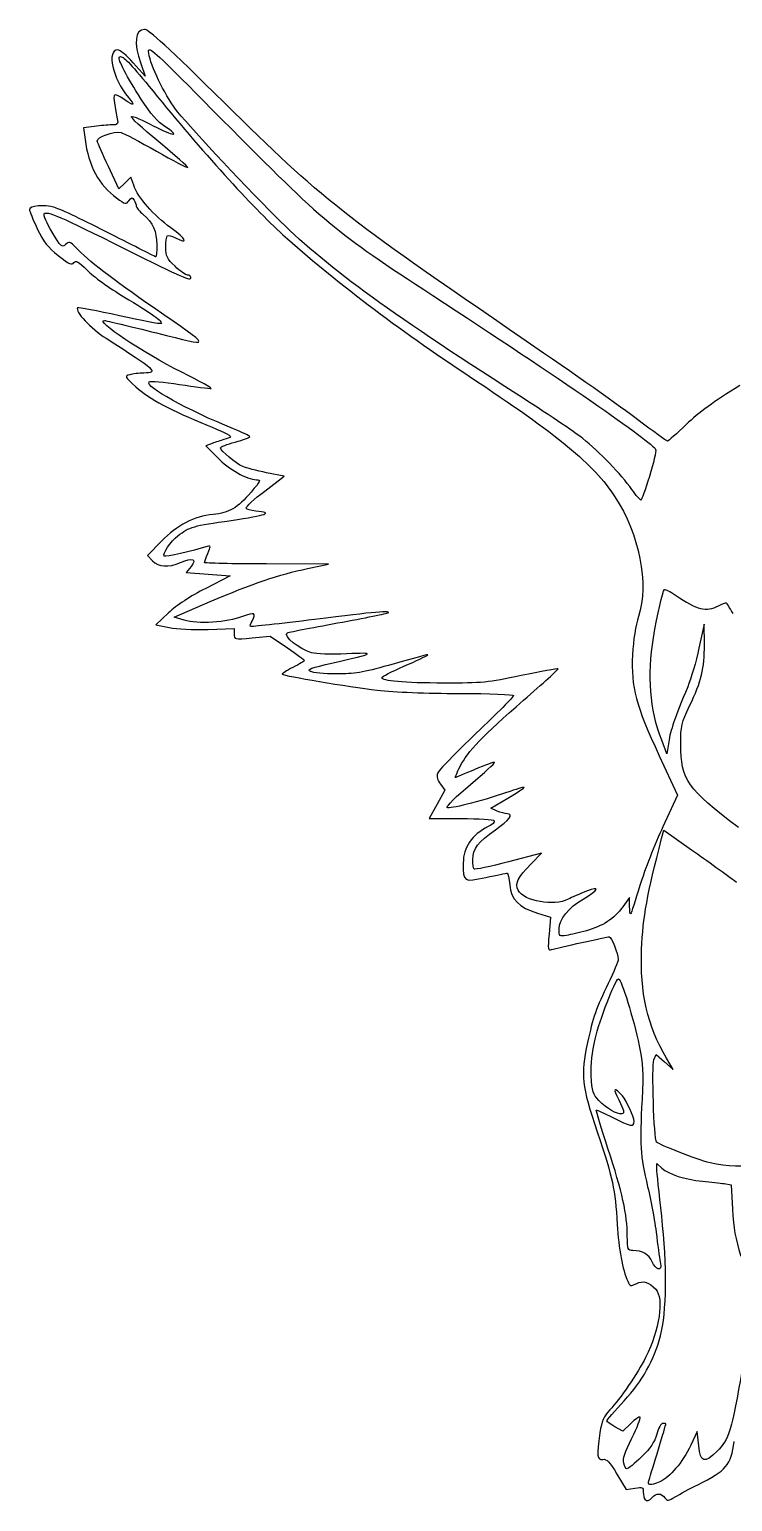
# Model space of a CAD drawing. Extents: x 9 to 204, y 72 to 239.
# Drawn here: x 9.2 to 89.4, y 71.6 to 239.4 of the extents above; entities that cross this region are included whole.
import ezdxf

# ---------------------------------------------------------------- set-up
doc = ezdxf.new("R2010")
doc.units = 0
doc.layers.add('Layer_1', color=7, linetype='CONTINUOUS')

msp = doc.modelspace()

# ---------------------------------------------------------------- linework, layer by layer
at = {"layer": 'Layer_1', "color": 7}
for points in [[(22.347921, 239.449817), (22.347921, 239.449817)], [(22.916224, 237.135265), (22.916224, 237.135265)], [(19.607279, 236.3575), (19.607279, 236.3575)], [(21.915768, 235.561546), (22.407452, 234.136654), (21.064692, 235.633755)], [(16.61859, 228.392438), (15.387726, 228.223768), (15.561359, 226.915733)], [(21.110994, 221.694072), (20.784674, 222.596963), (20.101719, 221.942119), (19.418212, 221.287274), (18.228138, 223.822312)], [(30.05832, 192.254766), (29.353868, 191.986875), (30.629931, 190.671124)], [(36.05885, 186.82695), (38.270327, 188.507052), (36.254532, 188.919362)], [(24.282687, 181.102577), (22.695738, 179.475941), (23.262938, 178.871811)], [(27.653368, 178.227438), (27.110421, 177.538971), (29.612937, 177.351008), (32.116008, 177.163593), (29.326307, 175.734293)], [(40.947577, 177.993724), (43.312842, 178.490368), (36.248467, 178.50911)], [(25.077539, 172.947348), (23.618472, 171.589704), (25.145338, 171.272757)], [(26.864579, 172.100682), (25.711988, 172.450152), (29.846103, 174.220103)], [(86.192431, 169.32421), (86.173138, 171.657505), (85.574519, 168.912451)], [(29.612937, 171.049514), (32.554223, 171.14267), (32.554223, 170.524205)], [(34.615216, 170.085437), (36.676211, 170.265134), (38.633575, 168.944424)], [(82.117297, 158.222734), (81.91555, 156.880525), (81.320239, 158.436055)], [(81.040221, 156.652323), (83.143107, 152.159918), (81.460247, 148.557726)], [(56.088359, 153.414483), (56.604298, 152.732631), (55.704715, 151.112608), (54.804578, 149.492034), (58.440947, 149.492034)], [(62.5475, 150.34642), (61.820998, 150.658958), (63.770095, 151.813202)], [(81.314727, 147.21276), (81.56498, 148.173529), (84.733915, 145.931736)], [(66.440733, 144.341479), (67.602145, 145.542577), (63.836793, 144.560864)], [(77.662374, 139.506769), (77.662374, 140.496201), (76.886813, 139.425743)], [(67.177158, 138.69483), (68.650005, 138.230707), (68.476924, 136.321849)], [(76.408909, 131.225864), (76.408909, 131.225864)], [(80.440499, 121.980329), (80.679727, 122.59714), (81.652621, 121.742757), (82.626067, 120.888372), (81.870352, 122.169395)], [(80.773434, 110.177708), (81.356618, 109.639722)], [(80.773434, 109.565859), (80.773434, 110.177708), (80.773434, 110.177708)], [(88.452966, 107.86591), (89.262148, 107.742991), (89.394992, 104.961559)], [(77.794666, 80.536106), (76.89784, 79.666842), (75.983925, 80.159077)], [(85.543099, 77.98894), (85.361749, 79.592425), (84.630285, 78.044614)], [(76.218189, 74.754961), (77.273768, 72.994931), (78.245561, 73.157539)]]:
    msp.add_lwpolyline(points, dxfattribs=at)
for points in [[(22.347921, 239.449817), (21.269937, 239.449817), (21.100428, 237.923811), (21.915768, 235.561546)], [(31.458408, 231.082369), (25.035963, 237.416056), (22.822094, 239.449817), (22.347921, 239.449817)], [(19.295842, 237.123688), (17.983791, 237.101537), (18.714827, 233.840535), (20.510169, 231.706895)], [(21.064692, 235.633755), (20.326094, 236.457203), (19.530106, 237.127639), (19.295842, 237.123688)], [(22.830785, 236.727366), (22.792409, 236.977528), (22.782157, 237.148685), (22.916224, 237.135265)], [(25.882313, 230.376263), (24.58947, 232.099447), (23.048861, 235.305796), (22.830785, 236.727366)], [(22.916224, 237.135265), (23.318424, 237.095009), (25.021351, 235.394264), (31.177286, 229.184534)], [(21.932856, 231.551453), (20.374795, 233.956593), (19.263513, 236.096416), (19.466719, 236.299622)], [(19.466719, 236.299622), (19.504591, 236.337493), (19.550531, 236.357746), (19.607279, 236.3575)], [(19.607279, 236.3575), (20.004515, 236.355778), (20.930694, 235.352622), (23.319713, 232.404735)], [(20.150226, 231.370656), (18.623093, 232.426977), (18.631042, 232.445014), (19.237413, 229.274383)], [(20.510169, 231.706895), (21.283678, 230.787633), (21.159839, 230.672303), (20.150226, 231.370656)], [(23.319713, 232.404735), (28.739694, 225.716853), (34.673825, 219.164285), (38.128112, 216.052382)], [(24.648143, 228.389131), (23.845677, 228.896812), (23.0598, 229.811816), (21.932856, 231.551453)], [(37.350347, 218.056602), (33.193014, 222.222662), (27.042664, 228.829668), (25.882313, 230.376263)], [(65.866919, 203.927299), (44.786976, 218.342973), (42.732548, 219.964032), (31.458408, 231.082369)], [(18.611784, 228.561111), (18.192605, 228.561111), (17.295635, 228.485236), (16.61859, 228.392438)], [(19.237413, 229.274383), (19.361145, 228.627399), (19.30344, 228.561111), (18.611784, 228.561111)], [(23.960226, 226.629653), (22.078935, 228.174879), (20.676192, 229.484432), (20.843103, 229.540069)], [(20.843103, 229.540069), (21.010015, 229.595707), (22.136308, 229.114873), (23.346172, 228.471263)], [(23.346172, 228.471263), (25.67034, 227.234876), (26.56153, 227.178631), (24.648143, 228.389131)], [(31.177286, 229.184534), (42.968215, 217.290575), (44.009282, 216.421604), (55.217438, 209.120851)], [(15.561359, 226.915733), (15.958835, 223.919405), (17.165849, 221.677435), (19.15859, 220.233902)], [(16.95428, 226.713989), (16.848085, 227.164001), (18.873654, 227.891144), (19.667912, 227.687986)], [(18.228138, 223.822312), (17.573651, 225.216687), (17.000544, 226.517938), (16.95428, 226.713989)], [(19.667912, 227.687986), (19.982607, 227.607494), (21.799163, 226.656424), (23.704462, 225.574627)], [(27.274683, 223.713724), (27.33303, 223.772074), (25.841519, 225.084427), (23.960226, 226.629653)], [(23.704462, 225.574627), (25.609761, 224.492827), (27.216334, 223.655378), (27.274683, 223.713724)], [(25.348186, 216.820777), (23.36652, 218.266646), (21.626896, 220.267365), (21.110994, 221.694072)], [(19.15859, 220.233902), (20.167102, 219.503338), (20.245613, 219.48612), (20.567496, 219.926325)], [(20.567496, 219.926325), (20.86318, 220.330695), (20.940958, 220.341248), (21.153437, 220.005147)], [(21.153437, 220.005147), (21.288207, 219.791964), (21.400329, 219.482234), (21.402587, 219.31668)], [(12.12398, 219.135882), (10.887415, 219.508032), (9.222383, 219.371335), (9.222383, 218.897757)], [(9.222383, 218.897757), (9.222383, 218.747593), (9.625857, 217.774716), (10.11921, 216.73534)], [(11.815299, 216.34563), (11.219875, 217.347878), (10.805888, 218.286721), (10.895321, 218.431427)], [(10.895321, 218.431427), (11.133314, 218.816506), (12.723353, 218.127801), (20.019588, 214.48142)], [(18.434844, 216.152153), (15.616225, 217.596927), (12.776241, 218.93958), (12.12398, 219.135882)], [(21.402587, 219.31668), (21.404768, 219.151125), (21.762053, 218.716376), (22.196337, 218.350952)], [(22.196337, 218.350952), (23.310838, 217.413158), (23.73611, 216.456586), (23.738086, 214.886011)], [(10.11921, 216.73534), (10.838504, 215.21995), (11.313361, 214.611259), (12.516996, 213.665069)], [(25.864123, 215.702911), (27.407577, 214.904759), (27.119901, 215.528089), (25.348186, 216.820777)], [(64.797009, 197.866687), (49.858453, 207.417276), (42.746337, 212.649287), (37.350347, 218.056602)], [(13.346576, 214.929558), (12.929928, 214.552497), (12.820245, 214.654058), (11.815299, 216.34563)], [(14.55484, 214.535437), (13.857178, 215.270869), (13.75886, 215.302672), (13.346576, 214.929558)], [(23.649891, 213.525062), (23.600285, 213.525062), (21.253465, 214.707378), (18.434844, 216.152153)], [(23.738086, 214.886011), (23.738966, 214.137447), (23.6995, 213.525062), (23.649891, 213.525062)], [(24.776576, 214.60875), (24.776576, 215.248689), (24.849816, 215.845055), (24.939184, 215.934424)], [(24.939184, 215.934424), (25.028552, 216.023792), (25.444783, 215.91976), (25.864123, 215.702911)], [(38.128112, 216.052382), (43.824562, 210.920557), (51.263556, 205.270793), (59.385731, 199.90839)], [(12.516996, 213.665069), (13.773868, 212.677032), (14.063681, 212.547069), (14.297973, 212.864704)], [(14.297973, 212.864704), (14.530047, 213.179334), (14.787108, 213.03163), (15.805547, 211.997644)], [(23.352235, 207.752734), (18.753193, 210.9337), (15.842261, 213.178318), (14.55484, 214.535437)], [(20.019588, 214.48142), (26.849177, 211.06825), (27.628563, 210.729797), (27.628563, 211.174678)], [(25.824987, 212.447986), (24.90435, 213.323767), (24.776576, 213.586516), (24.776576, 214.60875)], [(15.805547, 211.997644), (16.480876, 211.312005), (18.366189, 209.951705), (19.994783, 208.974779)], [(27.25043, 211.451389), (27.042556, 211.451389), (26.401327, 211.899727), (25.824987, 212.447986)], [(27.628563, 211.174678), (27.628563, 211.326872), (27.458301, 211.451389), (27.25043, 211.451389)], [(19.994783, 208.974779), (23.169374, 207.070473), (24.469746, 206.136075), (24.25237, 205.916085)], [(55.217438, 209.120851), (69.649182, 199.72032), (80.329738, 192.343646), (80.625707, 191.572361)], [(14.722409, 207.705329), (14.363276, 207.346196), (16.2456, 205.331217), (17.961901, 204.237634)], [(19.486011, 206.808503), (16.939255, 207.37483), (14.795595, 207.778515), (14.722409, 207.705329)], [(24.25237, 205.916085), (24.177683, 205.840501), (22.032768, 206.242179), (19.486011, 206.808503)], [(23.720998, 204.85224), (30.2052, 203.217361), (30.23316, 202.99348), (23.352235, 207.752734)], [(26.591727, 200.372513), (22.130801, 202.603635), (16.633471, 206.274335), (17.777244, 206.25839)], [(17.777244, 206.25839), (17.99112, 206.25541), (20.665954, 205.622521), (23.720998, 204.85224)], [(17.961901, 204.237634), (23.700275, 200.581281), (23.981692, 200.322749), (22.270751, 200.278256)], [(78.618732, 194.946901), (76.880985, 196.278213), (71.142521, 200.31954), (65.866919, 203.927299)], [(20.654588, 200.078164), (20.053533, 199.909928), (20.077806, 199.862653), (21.357938, 198.711703)], [(22.270751, 200.278256), (21.724179, 200.264044), (20.996915, 200.173981), (20.654588, 200.078164)], [(29.961857, 198.497279), (30.175731, 198.494428), (28.659195, 199.33847), (26.591727, 200.372513)], [(59.385731, 199.90839), (69.530826, 193.210421), (73.562712, 189.874131), (75.980064, 186.177065)], [(21.357938, 198.711703), (22.859671, 197.361518), (25.445461, 195.973284), (29.498284, 194.341116)], [(32.488629, 193.927703), (27.274067, 196.017545), (22.330787, 198.759), (22.868268, 199.262917)], [(22.868268, 199.262917), (22.991227, 199.37819), (24.549806, 199.253973), (26.332105, 198.98731)], [(26.332105, 198.98731), (28.114403, 198.720646), (29.74798, 198.500129), (29.961857, 198.497279)], [(90.235594, 198.86053), (87.322008, 197.077549), (85.503639, 195.757392), (84.124823, 194.424349)], [(72.315036, 192.809841), (71.441389, 193.506122), (68.058295, 195.781663), (64.797009, 197.866687)], [(81.970121, 192.526515), (81.86451, 192.526515), (80.356473, 193.615585), (78.618732, 194.946901)], [(29.498284, 194.341116), (31.025632, 193.726016), (32.222415, 193.137472), (32.157899, 193.033081)], [(32.157899, 193.033081), (32.09338, 192.928687), (31.753152, 192.771286), (31.401631, 192.683061)], [(34.368272, 193.01875), (34.367809, 193.104526), (33.521896, 193.513596), (32.488629, 193.927703)], [(32.683758, 192.40635), (33.610553, 192.657221), (34.368836, 192.932974), (34.368272, 193.01875)], [(84.124823, 194.424349), (83.045204, 193.380573), (82.075728, 192.526515), (81.970121, 192.526515)], [(31.401631, 192.683061), (31.050111, 192.594835), (30.445631, 192.402021), (30.05832, 192.254766)], [(30.998693, 191.747096), (30.998693, 191.859076), (31.756962, 192.15548), (32.683758, 192.40635)], [(33.555229, 189.615548), (32.795402, 189.930649), (30.998693, 191.428752), (30.998693, 191.747096)], [(77.912626, 187.01767), (76.703928, 188.719391), (74.211457, 191.298428), (72.315036, 192.809841)], [(80.625707, 191.572361), (80.705492, 191.364451), (80.392225, 189.977758), (79.929522, 188.490517)], [(30.629931, 190.671124), (31.94111, 189.319316), (34.034064, 188.126242), (35.101939, 188.121754)], [(36.254532, 188.919362), (35.146028, 189.146238), (33.931496, 189.45951), (33.555229, 189.615548)], [(35.101939, 188.121754), (35.659808, 188.119415), (35.613597, 188.011939), (34.49009, 186.696862)], [(79.929522, 188.490517), (79.466815, 187.003274), (79.020653, 185.786286), (78.937886, 185.786255)], [(34.49009, 186.696862), (32.935616, 184.877328), (32.004073, 184.330666), (30.155334, 184.152451)], [(33.933915, 184.883364), (33.886448, 185.028342), (34.842608, 185.902909), (36.05885, 186.82695)], [(78.937886, 185.786255), (78.855121, 185.786224), (78.393679, 186.340396), (77.912626, 187.01767)], [(35.036895, 184.537202), (34.477582, 184.582377), (33.981379, 184.738384), (33.933915, 184.883364)], [(75.980064, 186.177065), (78.781204, 181.893036), (79.898697, 176.236787), (78.677714, 172.522911)], [(30.155334, 184.152451), (27.960113, 183.940835), (26.118215, 182.984251), (24.282687, 181.102577)], [(26.137526, 181.722145), (27.533815, 182.764175), (27.856439, 182.857167), (32.224046, 183.483827)], [(32.224046, 183.483827), (36.318529, 184.071304), (37.114497, 184.369401), (35.036895, 184.537202)], [(24.597982, 179.39767), (24.351604, 179.644047), (25.327732, 181.117806), (26.137526, 181.722145)], [(29.501042, 180.499547), (27.809102, 179.999046), (24.696062, 179.299586), (24.597982, 179.39767)], [(29.184092, 178.665103), (29.184092, 178.740975), (29.355968, 179.214493), (29.566085, 179.717374)], [(29.566085, 179.717374), (29.919281, 180.562689), (29.914159, 180.621755), (29.501042, 180.499547)], [(23.262938, 178.871811), (23.935866, 178.155508), (25.053661, 178.08541), (26.455577, 178.671168)], [(26.455577, 178.671168), (27.877918, 179.26546), (28.337485, 179.095142), (27.653368, 178.227438)], [(36.248467, 178.50911), (32.363057, 178.519233), (29.184092, 178.58923), (29.184092, 178.665103)], [(29.846103, 174.220103), (34.671562, 176.286325), (37.665033, 177.303976), (40.947577, 177.993724)], [(29.326307, 175.734293), (27.597839, 174.848936), (25.981347, 173.788613), (25.077539, 172.947348)], [(80.384825, 170.101975), (80.825261, 172.756154), (81.420008, 175.372148), (81.631124, 175.583259)], [(81.631124, 175.583259), (81.709587, 175.661722), (82.277958, 175.38073), (82.893958, 174.959285)], [(82.893958, 174.959285), (85.379275, 173.25893), (86.382276, 173.012316), (87.809697, 173.750468)], [(34.60695, 172.006975), (35.109968, 172.946871), (34.908117, 173.041241), (33.526566, 172.511338)], [(50.136338, 172.950656), (50.397306, 173.211621), (48.854312, 173.070691), (41.738573, 172.185018)], [(44.349678, 171.78704), (47.459279, 172.353897), (50.063307, 172.877625), (50.136338, 172.950656)], [(87.809697, 173.750468), (88.243619, 173.974857), (88.630732, 174.120744), (88.669591, 174.074583)], [(88.669591, 174.074583), (88.708447, 174.028423), (89.051725, 173.49079), (89.432474, 172.879547)], [(25.145338, 171.272757), (26.029019, 171.089304), (27.910404, 170.995466), (29.612937, 171.049514)], [(33.526566, 172.511338), (31.772307, 171.83848), (28.412361, 171.63151), (26.864579, 172.100682)], [(34.425049, 171.385203), (34.371063, 171.439192), (34.452814, 171.718968), (34.60695, 172.006975)], [(41.738573, 172.185018), (37.770014, 171.691067), (34.479038, 171.331217), (34.425049, 171.385203)], [(38.599951, 170.660908), (38.652574, 170.713531), (41.240078, 171.220185), (44.349678, 171.78704)], [(78.677714, 172.522911), (78.335288, 171.481356), (78.086746, 169.877798), (77.998616, 168.143508)], [(32.554223, 170.524205), (32.554223, 169.909003), (32.565687, 169.906655), (34.615216, 170.085437)], [(41.394614, 168.396515), (39.903053, 168.845601), (38.180487, 170.241444), (38.599951, 170.660908)], [(81.320239, 158.436055), (79.966462, 161.974828), (79.663451, 165.754768), (80.384825, 170.101975)], [(38.633575, 168.944424), (39.710112, 168.217984), (40.590941, 167.570298), (40.590941, 167.505751)], [(45.386515, 168.267531), (43.583228, 168.18867), (41.905295, 168.242757), (41.394614, 168.396515)], [(43.852482, 167.245026), (48.699237, 168.34793), (48.802008, 168.416897), (45.386515, 168.267531)], [(54.589604, 168.092796), (54.735837, 168.238778), (54.908399, 168.283008), (50.182639, 166.953984)], [(51.932747, 166.85697), (53.322937, 167.465506), (54.518312, 168.021628), (54.589604, 168.092796)], [(77.998616, 168.143508), (77.810845, 164.448311), (78.357039, 162.384095), (81.040221, 156.652323)], [(85.574519, 168.912451), (85.245293, 167.402746), (84.664488, 165.419705), (84.284123, 164.505486)], [(84.497443, 162.324879), (85.867302, 165.159626), (86.214895, 166.5932), (86.192431, 169.32421)], [(39.268575, 166.718616), (38.54148, 166.35017), (37.994, 166.001648), (38.051492, 165.944159)], [(40.590941, 167.505751), (40.590941, 167.441207), (39.995673, 167.087066), (39.268575, 166.718616)], [(41.260118, 166.257798), (40.847495, 166.49355), (41.289464, 166.661799), (43.852482, 167.245026)], [(44.220144, 165.971718), (42.865599, 165.972774), (41.53371, 166.101487), (41.260118, 166.257798)], [(50.182639, 166.953984), (47.24444, 166.127677), (46.287763, 165.970025), (44.220144, 165.971718)], [(49.404874, 165.543976), (49.404874, 165.657458), (50.542554, 166.248431), (51.932747, 166.85697)], [(69.498326, 166.556559), (69.45017, 166.604714), (67.56365, 166.255986), (65.305782, 165.780998)], [(65.560442, 162.970903), (67.77469, 164.894862), (69.546487, 166.5084), (69.498326, 166.556559)], [(38.051492, 165.944159), (38.243603, 165.752048), (45.605852, 164.52199), (48.885077, 164.133966)], [(56.534293, 164.932127), (51.860094, 164.947011), (49.404874, 165.157541), (49.404874, 165.543976)], [(65.305782, 165.780998), (61.500628, 164.980506), (60.859594, 164.918355), (56.534293, 164.932127)], [(84.284123, 164.505486), (82.812393, 160.968124), (82.311855, 159.516556), (82.117297, 158.222734)], [(48.885077, 164.133966), (50.884054, 163.897427), (54.481298, 163.750322), (58.282197, 163.750322)], [(58.282197, 163.750322), (61.713037, 163.750322), (64.440923, 163.648044), (64.440923, 163.519362)], [(58.330702, 155.418701), (59.216143, 157.166035), (60.881734, 158.905576), (65.560442, 162.970903)], [(64.440923, 163.519362), (64.440923, 163.392314), (62.520867, 161.457681), (60.173966, 159.219882)], [(83.499743, 157.917361), (83.49593, 160.099512), (83.560113, 160.385188), (84.497443, 162.324879)], [(60.173966, 159.219882), (57.827065, 156.982082), (55.831511, 154.913941), (55.739439, 154.62385)], [(90.080152, 148.460713), (84.267226, 152.847109), (83.506685, 153.939984), (83.499743, 157.917361)], [(55.739439, 154.62385), (55.632898, 154.288158), (55.759807, 153.848397), (56.088359, 153.414483)], [(57.780592, 154.158624), (57.731999, 154.158624), (57.979519, 154.72567), (58.330702, 155.418701)], [(60.010808, 155.08687), (58.832744, 154.57635), (57.829176, 154.158624), (57.780592, 154.158624)], [(59.510854, 153.377001), (61.094665, 154.697146), (62.336739, 155.830652), (62.27134, 155.896055)], [(62.27134, 155.896055), (62.205938, 155.961454), (61.188874, 155.59739), (60.010808, 155.08687)], [(56.851242, 150.756523), (56.730276, 150.877489), (57.927042, 152.056853), (59.510854, 153.377001)], [(65.642022, 153.044066), (65.599886, 153.086205), (64.700017, 152.822327), (63.642215, 152.458125)], [(63.770095, 151.813202), (64.841995, 152.44803), (65.684157, 153.001928), (65.642022, 153.044066)], [(63.642215, 152.458125), (60.499058, 151.375938), (57.086861, 150.520907), (56.851242, 150.756523)], [(58.440947, 149.492034), (60.477744, 149.492034), (62.144628, 149.383009), (62.23055, 149.243989)], [(62.361741, 148.213215), (63.978793, 149.347514), (64.470619, 150.002605), (63.719936, 150.022305)], [(63.719936, 150.022305), (63.474888, 150.028736), (62.947211, 150.174623), (62.5475, 150.34642)], [(61.533264, 148.565442), (59.647825, 147.612262), (58.694506, 146.220554), (58.694506, 144.420854)], [(59.774887, 144.834267), (59.774887, 146.031956), (60.381103, 146.823877), (62.361741, 148.213215)], [(62.23055, 149.243989), (62.314918, 149.107476), (62.001324, 148.802069), (61.533264, 148.565442)], [(81.460247, 148.557726), (80.534685, 146.576512), (79.354632, 143.559706), (78.837564, 141.853845)], [(79.0349, 134.585519), (79.18601, 138.235192), (79.663663, 140.879608), (81.314727, 147.21276)], [(58.694506, 144.420854), (58.694506, 142.225625), (58.679647, 142.235333), (61.271438, 142.777132)], [(59.923164, 143.726875), (59.841627, 143.808409), (59.774887, 144.306924), (59.774887, 144.834267)], [(63.836793, 144.560864), (61.765733, 144.020753), (60.0047, 143.645338), (59.923164, 143.726875)], [(64.96954, 141.30704), (64.556742, 142.078361), (64.864076, 142.71155), (66.440733, 144.341479)], [(84.733915, 145.931736), (86.476699, 144.698671), (88.777612, 143.041614), (89.846988, 142.249619)], [(61.271438, 142.777132), (62.515615, 143.03722), (63.606336, 143.254379), (63.695131, 143.259995)], [(63.695131, 143.259995), (63.783927, 143.265617), (63.915059, 142.664497), (63.986173, 141.924401)], [(63.986173, 141.924401), (64.146385, 140.257049), (65.017038, 139.375762), (67.177158, 138.69483)], [(70.652569, 140.283434), (69.036415, 139.447689), (65.63693, 140.060007), (64.96954, 141.30704)], [(72.756008, 141.203964), (72.006847, 140.908674), (71.060381, 140.494321), (70.652569, 140.283434)], [(72.361338, 140.310442), (74.157383, 141.362993), (74.367811, 141.839277), (72.756008, 141.203964)], [(78.837564, 141.853845), (78.320502, 140.147987), (77.844342, 138.69932), (77.779784, 138.634748)], [(69.626206, 136.91606), (69.626206, 137.992681), (70.717012, 139.3468), (72.361338, 140.310442)], [(76.886813, 139.425743), (75.910273, 138.077658), (74.563179, 137.193521), (72.736716, 136.701636)], [(77.779784, 138.634748), (77.715229, 138.570204), (77.662374, 138.962572), (77.662374, 139.506769)], [(68.476924, 136.321849), (68.317463, 134.562109), (68.340729, 134.42415), (68.77072, 134.553549)], [(68.77072, 134.553549), (69.434761, 134.753363), (75.100569, 136.011515), (75.336245, 136.011515)], [(70.468465, 136.170815), (69.652792, 136.02897), (69.626206, 136.052629), (69.626206, 136.91606)], [(72.736716, 136.701636), (71.952505, 136.490421), (70.931862, 136.251418), (70.468465, 136.170815)], [(75.336245, 136.011515), (75.584973, 136.011515), (76.366466, 134.079721), (76.366466, 133.4649)], [(81.870352, 122.169395), (79.68571, 125.87455), (78.829464, 129.623771), (79.0349, 134.585519)], [(76.366466, 133.4649), (76.366466, 133.210589), (75.852488, 131.958533), (75.224349, 130.682917)], [(73.731106, 124.347798), (74.251936, 126.532904), (75.958082, 130.963423), (76.379146, 131.22366)], [(76.379146, 131.22366), (76.387836, 131.229031), (76.398033, 131.229612), (76.408909, 131.225864)], [(76.408909, 131.225864), (76.746108, 131.109702), (78.106033, 126.702037), (78.759293, 123.567829)], [(75.224349, 130.682917), (73.878784, 127.950413), (73.451855, 126.7327), (72.862942, 123.947618)], [(73.296749, 120.150846), (73.234104, 121.530292), (73.368383, 122.826), (73.731106, 124.347798)], [(72.862942, 123.947618), (72.06431, 120.170751), (72.181506, 119.095487), (73.976397, 113.754545)], [(78.759293, 123.567829), (79.200567, 121.450711), (79.245841, 120.595795), (79.079547, 117.475797)], [(80.738156, 112.611875), (80.433929, 112.917945), (80.168304, 121.27833), (80.440499, 121.980329)], [(74.163812, 117.338547), (73.463088, 118.075457), (73.378523, 118.350127), (73.296749, 120.150846)], [(76.83445, 117.864406), (75.875281, 118.96702), (75.72154, 118.796589), (76.423243, 117.407999)], [(78.175556, 114.947924), (78.16898, 115.471842), (77.331593, 117.292906), (76.83445, 117.864406)], [(75.190175, 111.889231), (74.420992, 114.234808), (73.825264, 116.187492), (73.866705, 116.228951)], [(73.866705, 116.228951), (73.908147, 116.270381), (74.750086, 115.897311), (75.737531, 115.399923)], [(76.788145, 115.839792), (76.232693, 115.724335), (75.064425, 116.391409), (74.163812, 117.338547)], [(76.423243, 117.407999), (77.031113, 116.205111), (77.101079, 115.904844), (76.788145, 115.839792)], [(79.079547, 117.475797), (78.803113, 112.289258), (78.875622, 111.161967), (79.721162, 107.511479)], [(75.737531, 115.399923), (77.767445, 114.377488), (78.183684, 114.300535), (78.175556, 114.947924)], [(73.976397, 113.754545), (75.768745, 108.421137), (76.013953, 107.28545), (76.250713, 103.216963)], [(86.855543, 110.229522), (85.240687, 110.649694), (81.076681, 112.271317), (80.738156, 112.611875)], [(77.403302, 101.932078), (77.403302, 104.29202), (76.818434, 106.92387), (75.190175, 111.889231)], [(81.32079, 104.14135), (81.019876, 106.788313), (80.773434, 109.229365), (80.773434, 109.565859)], [(81.356618, 109.639722), (82.130259, 108.926744), (83.935158, 108.344503), (85.97966, 108.148133)], [(92.021533, 110.170543), (90.980356, 109.725986), (88.690422, 109.752143), (86.855543, 110.229522)], [(79.721162, 107.511479), (80.136117, 105.719989), (80.605472, 103.146074), (80.764064, 101.79152)], [(85.97966, 108.148133), (86.894611, 108.060249), (88.007757, 107.933446), (88.452966, 107.86591)], [(81.181883, 90.514205), (81.896633, 93.131675), (81.95233, 98.58606), (81.32079, 104.14135)], [(89.394992, 104.961559), (89.498266, 102.797535), (89.712484, 101.604802), (90.36072, 99.58776)], [(76.250713, 103.216963), (76.4115, 100.453894), (76.858997, 98.034002), (77.448503, 96.740183)], [(78.034444, 100.23599), (77.429967, 100.23599), (77.403302, 100.307917), (77.403302, 101.932078)], [(80.764064, 101.79152), (80.922656, 100.436966), (81.108285, 99.066334), (81.176924, 98.745504)], [(80.245921, 98.961579), (79.903264, 99.788829), (79.127271, 100.23599), (78.034444, 100.23599)], [(81.176924, 98.745504), (81.368375, 97.85069), (80.635642, 98.020707), (80.245921, 98.961579)], [(77.448503, 96.740183), (77.71259, 96.160583), (77.787085, 96.139078), (78.411476, 96.45796)], [(78.411476, 96.45796), (79.198018, 96.859647), (79.896414, 96.663446), (80.643897, 95.83123)], [(80.643897, 95.83123), (81.607733, 94.758108), (81.081047, 91.19996), (79.49241, 88.051376)], [(77.042809, 83.12296), (79.138845, 85.399224), (80.400144, 87.651456), (81.181883, 90.514205)], [(79.49241, 88.051376), (78.590174, 86.263216), (76.558676, 83.288848), (75.402942, 82.063524)], [(90.504589, 86.755468), (89.324917, 79.771879), (88.98259, 78.644754), (87.657009, 77.371029)], [(75.070008, 80.816124), (75.070008, 80.906661), (75.957901, 81.944767), (77.042809, 83.12296)], [(75.402942, 82.063524), (74.686437, 81.303866), (74.478814, 80.822863), (74.283423, 79.47116)], [(75.983925, 80.159077), (75.481222, 80.429813), (75.070008, 80.725587), (75.070008, 80.816124)], [(78.861268, 81.235599), (78.768039, 81.328817), (78.287914, 81.014162), (77.794666, 80.536106)], [(77.928061, 78.861515), (78.534446, 80.07428), (78.9545, 81.142353), (78.861268, 81.235599)], [(74.283423, 79.47116), (73.894219, 76.778675), (73.939612, 76.339447), (74.597618, 76.433964)], [(80.757999, 79.301937), (80.503782, 78.387001), (80.053282, 77.720829), (79.004583, 76.70957)], [(79.889835, 74.117204), (80.181134, 75.018989), (81.804493, 80.395847), (81.807513, 80.468858)], [(81.455285, 80.533351), (81.252418, 80.533351), (80.953427, 80.005291), (80.757999, 79.301937)], [(81.807513, 80.468858), (81.808995, 80.504503), (81.650631, 80.533351), (81.455285, 80.533351)], [(76.989892, 76.002361), (76.870557, 76.477821), (77.126315, 77.258041), (77.928061, 78.861515)], [(84.630285, 78.044614), (83.716616, 76.110574), (82.233626, 74.35354), (81.1218, 73.889002)], [(85.44002, 73.545594), (88.710479, 75.171617), (89.209629, 75.764626), (89.579097, 78.459678)], [(87.657009, 77.371029), (86.150569, 75.923511), (85.764006, 76.036414), (85.543099, 77.98894)], [(74.597618, 76.433964), (75.052109, 76.499242), (75.368331, 76.171773), (76.218189, 74.754961)], [(77.373536, 75.348619), (77.252813, 75.348619), (77.080147, 75.642754), (76.989892, 76.002361)], [(79.004583, 76.70957), (78.228297, 75.961004), (77.49426, 75.348619), (77.373536, 75.348619)], [(81.1218, 73.889002), (79.917197, 73.385687), (79.668421, 73.431771), (79.889835, 74.117204)], [(78.245561, 73.157539), (79.146013, 73.308076), (79.217904, 73.273718), (79.217904, 72.692312)], [(79.217904, 72.692312), (79.217904, 72.347098), (79.295927, 71.987002), (79.390985, 71.89195)], [(80.25474, 72.108025), (80.679756, 72.620145), (81.287964, 72.601631), (81.680733, 72.064481)], [(81.680733, 72.064481), (81.973206, 71.664515), (82.062915, 71.672288), (82.875769, 72.169761)], [(82.875769, 72.169761), (83.359176, 72.465614), (84.513225, 73.08481), (85.44002, 73.545594)], [(79.390985, 71.89195), (79.659263, 71.623669), (79.903563, 71.684889), (80.25474, 72.108025)]]:
    msp.add_open_spline(points, degree=3, dxfattribs=at)

doc.saveas('drawing.dxf')
